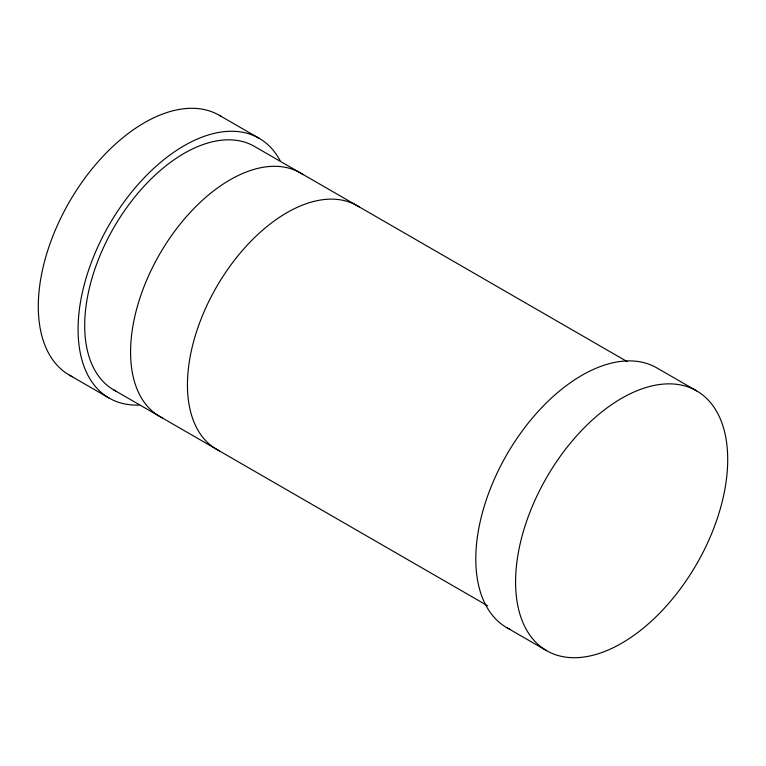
<?xml version="1.0" encoding="UTF-8"?>
<svg xmlns="http://www.w3.org/2000/svg" width="766" height="766" viewBox="0 0 766 766"><rect width="100%" height="100%" fill="white"/><g stroke="black" fill="none" stroke-linecap="round" stroke-linejoin="round"><path stroke-width="1.15" d="M219.354 115.321L259.128 138.292M696.639 390.88A149.992 86.596 -60 0 0 519.195 548.226A149.992 86.596 -60 0 0 649.089 623.227A149.992 86.596 -60 0 0 696.639 390.88L656.864 367.919A149.992 86.596 -60 0 0 505.416 457.053A149.992 86.596 -60 0 0 509.85 629.298M627.335 361.696L254.446 146.402A140.618 81.186 -60 0 0 112.87 229.264A140.618 81.186 -60 0 0 115.771 391.033M113.828 389.961L487.75 605.849M69.361 375.12L109.136 398.081M506.872 627.708L546.646 650.679M138.905 405.07A149.992 86.596 -60 0 1 109.136 224.888A149.992 86.596 -60 0 1 280.069 160.573M72.349 376.709A149.992 86.596 -60 0 1 68.873 202.77A149.992 86.596 -60 0 1 221.278 116.489M219.516 450.848A140.618 81.186 -60 0 1 216.089 287.748A140.618 81.186 -60 0 1 359.091 206.877M162.641 418.016A140.618 81.186 -60 0 1 159.701 254.073A140.618 81.186 -60 0 1 303.145 174.658"/></g></svg>
